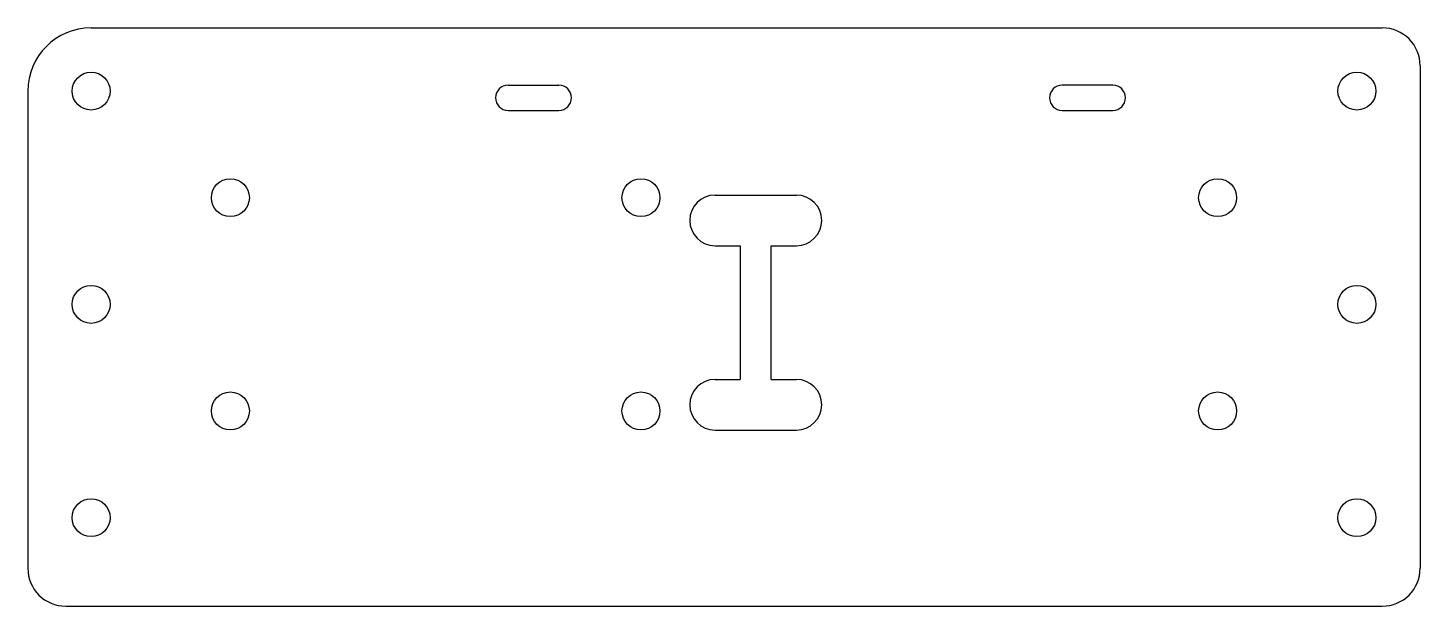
# Model space of a CAD drawing. Extents: x -55 to 55, y -80 to -34.
import ezdxf

# ---------------------------------------------------------------- set-up
doc = ezdxf.new("R2010")
doc.units = 0
doc.layers.add('VISIBLE', color=7, linetype='CONTINUOUS')

msp = doc.modelspace()

# ---------------------------------------------------------------- linework, layer by layer
at = {"layer": 'VISIBLE'}
for p, q in [((-50, -34.41), (52, -34.41)), ((55, -37.41), (55, -77.15)), ((-55, -39.41), (-55, -77.15)), ((-17.05, -38.94), (-13.05, -38.94)), ((30.72, -38.94), (26.72, -38.94)), ((-17.05, -40.94), (-13.05, -40.94)), ((26.72, -40.94), (30.72, -40.94)), ((-0.71, -47.64), (5.72, -47.64)), ((-0.71, -51.64), (1.29, -51.64)), ((1.29, -51.64), (1.29, -62.22)), ((3.72, -51.64), (5.72, -51.64)), ((3.72, -62.22), (3.72, -51.64)), ((-0.71, -62.22), (1.29, -62.22)), ((3.72, -62.22), (5.72, -62.22)), ((-0.71, -66.22), (5.72, -66.22)), ((-52, -80.15), (52, -80.15))]:
    msp.add_line(p, q, dxfattribs=at)
for centre in [(-50, -39.41), (50, -39.41), (-39, -47.84), (-6.56, -47.84), (39, -47.84), (-50, -56.28), (50, -56.28), (-39, -64.71), (-6.56, -64.71), (39, -64.71), (-50, -73.15), (50, -73.15)]:
    msp.add_circle(centre, 1.5, dxfattribs=at)
for centre, radius, start, end in [((-50, -39.41), 5, 90, 180), ((52, -37.41), 3, 0, 90), ((-17.05, -39.94), 1, 90, 270), ((-13.05, -39.94), 1, 270, 90), ((26.72, -39.94), 1, 90, 270), ((30.72, -39.94), 1, 270, 90), ((-0.71, -49.64), 2, 90, 270), ((5.72, -49.64), 2, 270, 90), ((-0.71, -64.22), 2, 90, 270), ((5.72, -64.22), 2, 270, 90), ((-52, -77.15), 3, 180, 270), ((52, -77.15), 3, 270, 0)]:
    msp.add_arc(centre, radius, start, end, dxfattribs=at)

doc.saveas('drawing.dxf')
